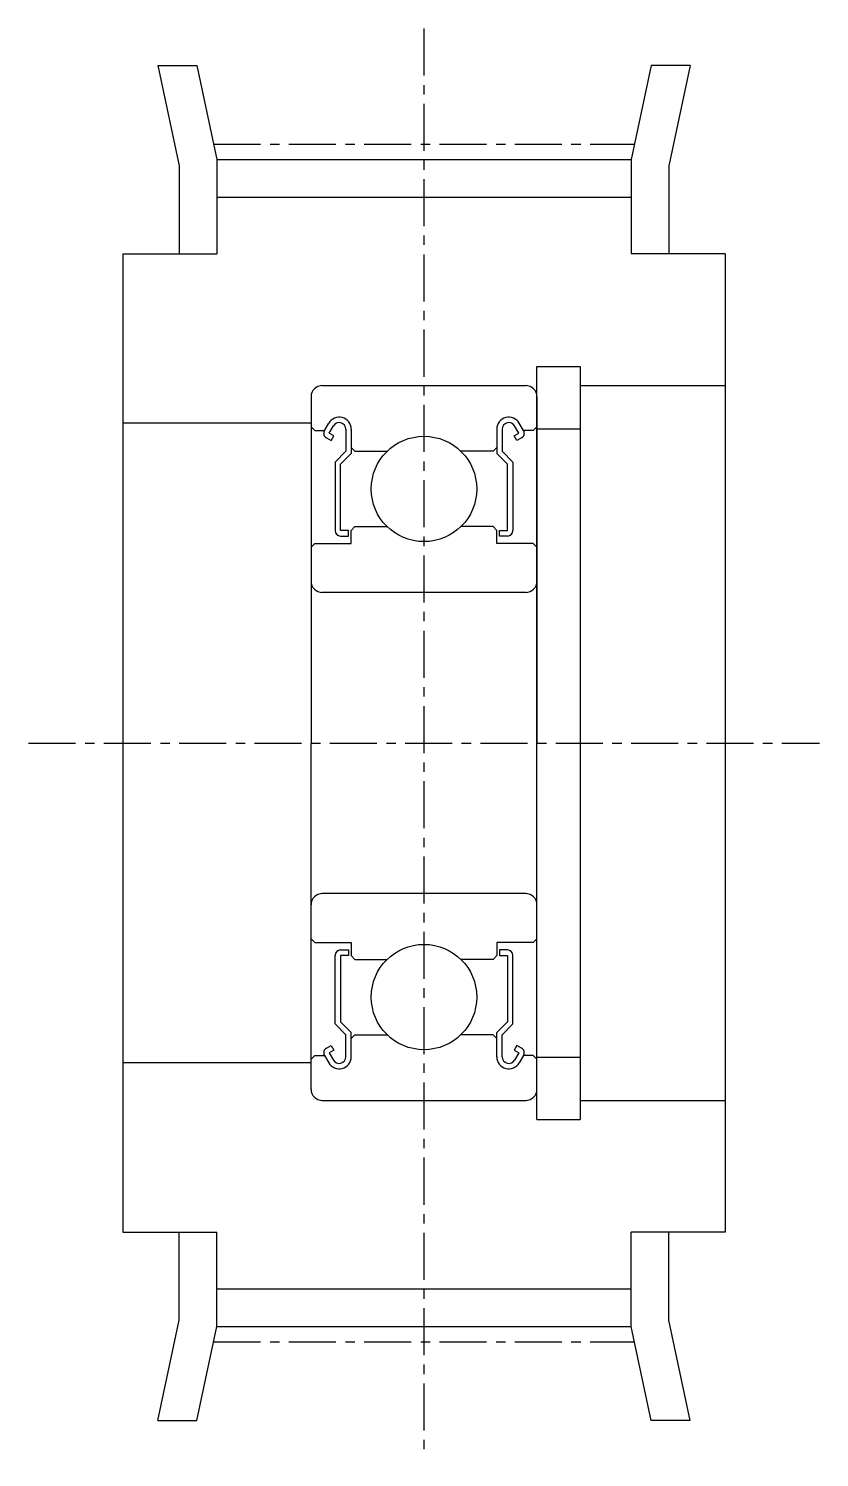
# Model space of a CAD drawing. Extents: x 5 to 100.5, y 34.7 to 109.
# Drawn here: x 79.5 to 100.5, y 71.02 to 108.98 of the extents above; entities outside this region: 2.
import ezdxf

# ---------------------------------------------------------------- set-up
doc = ezdxf.new("R2010")
doc.units = 0
doc.linetypes.add('CENTER', pattern=[2, 1.25, -0.25, 0.25, -0.25])
doc.layers.get('0').update_dxf_attribs({"linetype": 'CONTINUOUS'})
doc.layers.add('CENTER', color=1, linetype='CENTER')

msp = doc.modelspace()

# ---------------------------------------------------------------- linework, layer by layer
at = {"color": 7, "linetype": 'CONTINUOUS'}
for p, q in [((82.935, 108), (83.5, 105.333)), ((82.935, 108), (83.971, 108)), ((83.971, 108), (84.5, 105.5)), ((96.029, 108), (95.5, 105.5)), ((97.065, 108), (96.029, 108)), ((97.065, 108), (96.5, 105.333)), ((83.5, 105.333), (83.5, 103)), ((84.5, 105.5), (95.5, 105.5)), ((84.5, 105.5), (84.5, 103)), ((95.5, 105.5), (95.5, 103)), ((96.5, 105.333), (96.5, 103)), ((84.5, 104.5), (95.5, 104.5)), ((82, 103), (82, 77)), ((82, 103), (84.5, 103)), ((98, 103), (95.5, 103)), ((98, 103), (98, 77)), ((93, 80), (93, 100)), ((93, 100), (94.15, 100)), ((94.15, 100), (94.15, 80)), ((87.3, 99.5), (92.7, 99.5)), ((94.15, 99.5), (98, 99.5)), ((94.488, 99.5), (94.488, 99.5)), ((94.825, 99.5), (94.825, 99.5)), ((87, 99.2), (87, 90)), ((93, 99.2), (93, 90)), ((87, 98.5), (82, 98.5)), ((87, 98.4), (87.1, 98.3)), ((87.356, 98.3), (87.472, 98.496)), ((87.479, 98.229), (87.595, 98.425)), ((87.924, 98.337), (87.924, 97.75)), ((88.067, 98.337), (88.067, 97.691)), ((91.933, 98.337), (91.933, 97.691)), ((92.076, 98.337), (92.076, 97.75)), ((92.521, 98.229), (92.405, 98.425)), ((92.644, 98.3), (92.528, 98.496)), ((93, 98.4), (92.9, 98.3)), ((93, 98.35), (94.15, 98.35)), ((87.1, 98.3), (87.356, 98.3)), ((87.408, 98.106), (87.531, 98.035)), ((87.602, 98.158), (87.479, 98.229)), ((87.531, 98.035), (87.602, 98.158)), ((92.398, 98.158), (92.521, 98.229)), ((92.469, 98.035), (92.398, 98.158)), ((92.592, 98.106), (92.469, 98.035)), ((92.9, 98.3), (92.644, 98.3)), ((87.924, 97.75), (87.64, 97.466)), ((88.067, 97.691), (87.782, 97.407)), ((88.067, 97.85), (88.167, 97.75)), ((88.167, 97.75), (89.02, 97.75)), ((91.833, 97.75), (90.98, 97.75)), ((91.933, 97.85), (91.833, 97.75)), ((91.933, 97.691), (92.218, 97.407)), ((92.076, 97.75), (92.36, 97.466)), ((87.64, 97.466), (87.64, 95.642)), ((87.782, 95.642), (87.782, 97.407)), ((92.218, 95.642), (92.218, 97.407)), ((92.36, 97.466), (92.36, 95.642)), ((93, 96.9), (93, 96.9)), ((88.067, 95.65), (88.167, 95.75)), ((88.167, 95.75), (89.02, 95.75)), ((91.833, 95.75), (90.98, 95.75)), ((91.933, 95.65), (91.833, 95.75)), ((87, 95.2), (87.1, 95.3)), ((87.1, 95.3), (88.067, 95.3)), ((87.996, 95.642), (87.782, 95.642)), ((87.782, 95.5), (87.996, 95.5)), ((87.996, 95.5), (87.996, 95.642)), ((88.067, 95.3), (88.067, 95.65)), ((91.933, 95.3), (91.933, 95.65)), ((92.9, 95.3), (91.933, 95.3)), ((92.004, 95.5), (92.004, 95.642)), ((92.004, 95.642), (92.218, 95.642)), ((92.218, 95.5), (92.004, 95.5)), ((93, 95.2), (92.9, 95.3)), ((93, 94.6), (93, 94.6)), ((92.7, 94), (87.3, 94)), ((87, 80.8), (87, 90)), ((93, 80.8), (93, 90)), ((92.7, 86), (87.3, 86)), ((87, 84.8), (87.1, 84.7)), ((87.1, 84.7), (88.067, 84.7)), ((88.067, 84.7), (88.067, 84.35)), ((92.9, 84.7), (91.933, 84.7)), ((91.933, 84.7), (91.933, 84.35)), ((93, 84.8), (92.9, 84.7)), ((87.64, 82.534), (87.64, 84.358)), ((87.782, 84.5), (87.996, 84.5)), ((87.996, 84.358), (87.782, 84.358)), ((87.782, 84.358), (87.782, 82.593)), ((87.996, 84.5), (87.996, 84.358)), ((88.067, 84.35), (88.167, 84.25)), ((91.933, 84.35), (91.833, 84.25)), ((92.218, 84.5), (92.004, 84.5)), ((92.004, 84.5), (92.004, 84.358)), ((92.004, 84.358), (92.218, 84.358)), ((92.218, 84.358), (92.218, 82.593)), ((92.36, 82.534), (92.36, 84.358)), ((88.167, 84.25), (89.02, 84.25)), ((91.833, 84.25), (90.98, 84.25)), ((87.924, 82.25), (87.64, 82.534)), ((88.067, 82.309), (87.782, 82.593)), ((91.933, 82.309), (92.218, 82.593)), ((92.076, 82.25), (92.36, 82.534)), ((87.924, 81.663), (87.924, 82.25)), ((88.067, 81.663), (88.067, 82.309)), ((88.067, 82.15), (88.167, 82.25)), ((88.167, 82.25), (89.02, 82.25)), ((91.833, 82.25), (90.98, 82.25)), ((91.933, 82.15), (91.833, 82.25)), ((91.933, 81.663), (91.933, 82.309)), ((92.076, 81.663), (92.076, 82.25)), ((87, 81.6), (87.1, 81.7)), ((87.1, 81.7), (87.356, 81.7)), ((87.356, 81.7), (87.472, 81.504)), ((87.408, 81.894), (87.531, 81.965)), ((87.602, 81.842), (87.479, 81.771)), ((87.479, 81.771), (87.595, 81.575)), ((87.531, 81.965), (87.602, 81.842)), ((92.469, 81.965), (92.398, 81.842)), ((92.398, 81.842), (92.521, 81.771)), ((92.521, 81.771), (92.405, 81.575)), ((92.592, 81.894), (92.469, 81.965)), ((92.644, 81.7), (92.528, 81.504)), ((92.9, 81.7), (92.644, 81.7)), ((93, 81.6), (92.9, 81.7)), ((93, 81.65), (94.15, 81.65)), ((87, 81.5), (82, 81.5)), ((87.3, 80.5), (92.7, 80.5)), ((94.15, 80.5), (98, 80.5)), ((93, 80), (94.15, 80)), ((82, 77), (84.5, 77)), ((83.5, 74.667), (83.5, 77)), ((84.5, 74.5), (84.5, 77)), ((95.5, 74.5), (95.5, 77)), ((98, 77), (95.5, 77)), ((96.5, 74.667), (96.5, 77)), ((84.5, 75.5), (95.5, 75.5)), ((82.935, 72), (83.5, 74.667)), ((83.971, 72), (84.5, 74.5)), ((84.5, 74.5), (95.5, 74.5)), ((96.029, 72), (95.5, 74.5)), ((97.065, 72), (96.5, 74.667)), ((82.935, 72), (83.971, 72)), ((97.065, 72), (96.029, 72))]:
    msp.add_line(p, q, dxfattribs=at)
for centre in [(90, 96.75), (90, 83.25)]:
    msp.add_circle(centre, 1.4, dxfattribs=at)
for centre, radius, start, end in [((87.3, 99.2), 0.3, 90, 180), ((92.7, 99.2), 0.3, 0, 90), ((87.748, 98.337), 0.319, 0, 150.0003), ((87.748, 98.337), 0.177, 0, 150.0032), ((92.252, 98.337), 0.319, 29.9997, 180), ((92.252, 98.337), 0.177, 29.9968, 180), ((87.479, 98.229), 0.142, 149.9903, 240.0019), ((92.521, 98.229), 0.142, 299.9981, 30.0097), ((87.782, 95.642), 0.142, 180.0001, 270), ((92.218, 95.642), 0.142, 270, 359.9999), ((87.3, 94.3), 0.3, 180, 270), ((92.7, 94.3), 0.3, 270, 0), ((87.3, 85.7), 0.3, 90, 180), ((92.7, 85.7), 0.3, 0, 90), ((87.782, 84.358), 0.142, 90, 179.9999), ((92.218, 84.358), 0.142, 0.0001, 90), ((87.479, 81.771), 0.142, 119.9981, 210.0097), ((87.748, 81.663), 0.319, 209.9997, 0), ((87.748, 81.663), 0.177, 209.9968, 0), ((92.252, 81.663), 0.319, 180, 330.0003), ((92.252, 81.663), 0.177, 180, 330.0032), ((92.521, 81.771), 0.142, 329.9903, 60.0019), ((87.3, 80.8), 0.3, 180, 270), ((92.7, 80.8), 0.3, 270, 0)]:
    msp.add_arc(centre, radius, start, end, dxfattribs=at)
at = {"layer": 'CENTER', "color": 1, "linetype": 'CENTER'}
for p, q in [((90, 108.983), (90, 71.017)), ((84.412, 105.915), (95.588, 105.915)), ((79.5, 90), (100.5, 90)), ((84.412, 74.085), (95.588, 74.085))]:
    msp.add_line(p, q, dxfattribs=at)

# ---------------------------------------------------------------- texts
at = {"color": 7, "linetype": 'CONTINUOUS'}
for s, p in [('AHTF20-T5100', (5, 42.197)), ('AHTF20T5100', (5, 34.697))]:
    msp.add_text(s, height=2, dxfattribs=at).set_placement(p)

doc.saveas('drawing.dxf')
